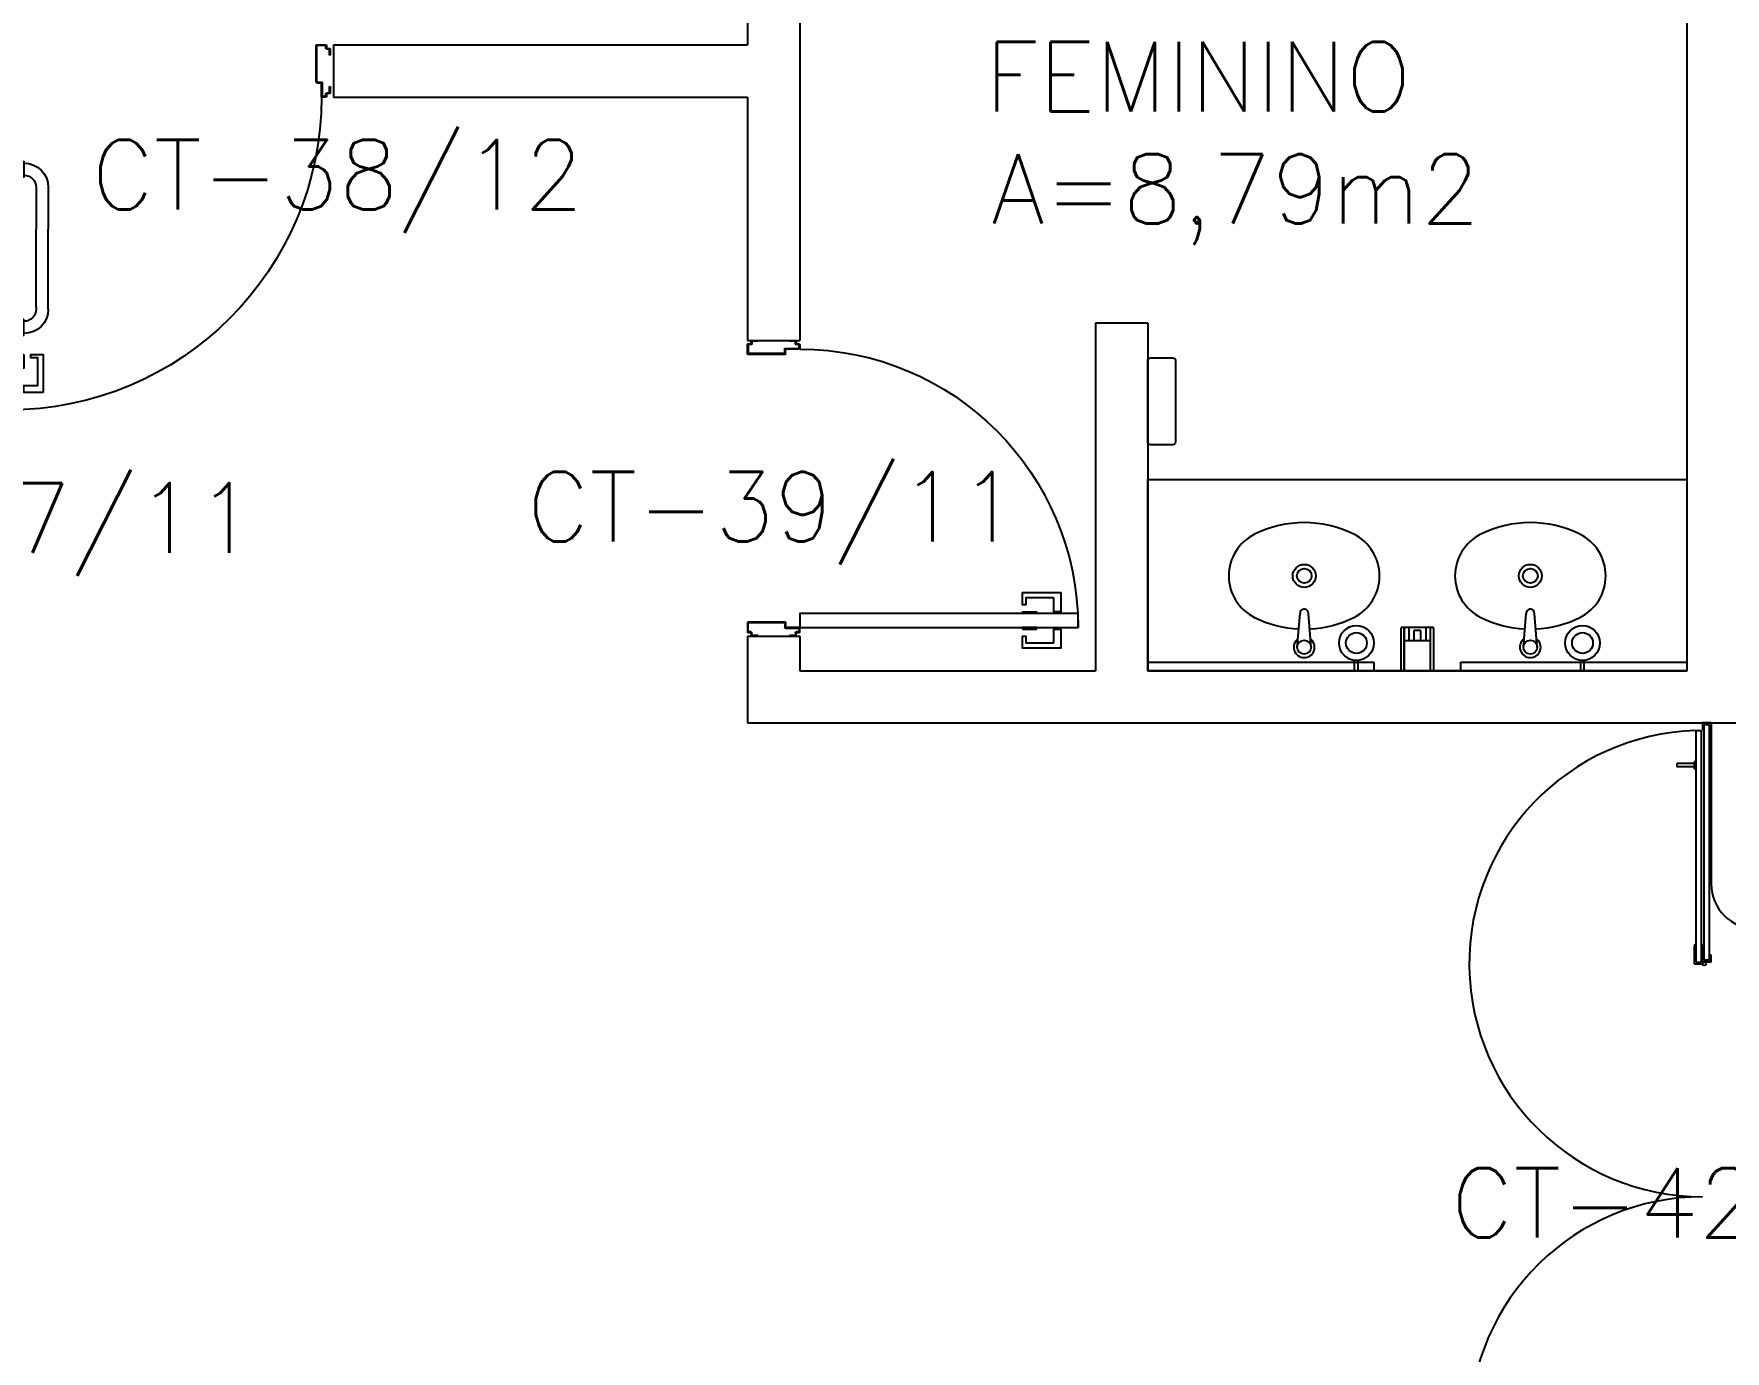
# Model space of a CAD drawing. Header units: millimetres. Extents: x 2128 to 2646, y 1972 to 2207.
# Drawn here: x 2354.51 to 2359.371, y 2047.559 to 2051.347 of the extents above; entities that cross this region are included whole.
import ezdxf

# ---------------------------------------------------------------- set-up
doc = ezdxf.new("R2010")
doc.units = ezdxf.units.MM
for name, color, linetype in [('AR-ALV', 2, 'Continuous'), ('AR-CORRIMAO-V', 52, 'Continuous'), ('AR-LOUCAS', 2, 'Continuous'), ('AR-PORTA', 1, 'Continuous'), ('AR-VIDRO', 2, 'Continuous'), ('BC-CUBA', 1, 'Continuous'), ('BGR- VISTA', 12, 'Continuous'), ('ENDEREÇO', 2, 'Continuous'), ('maçaneta', 1, 'Continuous'), ('montantes', 1, 'Continuous'), ('mov', 1, 'Continuous'), ('PLAT-CONG', 7, 'Continuous'), ('PM-PERFIL U-C', 2, 'Continuous'), ('PM-PUXADOR-V', 1, 'Continuous'), ('pm1', 2, 'Continuous'), ('pm2', 2, 'Continuous'), ('TEXTO', 2, 'Continuous'), ('WC1', 1, 'Continuous'), ('WC2', 1, 'Continuous'), ('Área', 2, 'Continuous')]:
    doc.layers.add(name, color=color, linetype=linetype)
doc.styles.add('UNB-100', font='simplex.shx', dxfattribs={"height": 0.2})
doc.styles.add('UNB1-100', font='simplex.shx', dxfattribs={"height": 0.2})

# ---------------------------------------------------------------- blocks, each defined once
blk = doc.blocks.new('CUBA-01P')
at = {"layer": 'WC1'}
blk.add_circle((-0.15, -0.08), 0.05, dxfattribs=at)
for centre, radius, start, end in [((0, -0.4404), 0.3205, 92.8226, 116.4054), ((0, -0.4404), 0.3205, 63.5946, 87.2424), ((-0.0831, -0.273), 0.1336, 116.4054, 243.5946), ((0.0831, -0.273), 0.1336, 296.4054, 63.5946), ((0, -0.1056), 0.3205, 243.5946, 296.4054)]:
    blk.add_arc(centre, radius, start, end, dxfattribs=at)
at = {"layer": 'WC2'}
for p, q in [((-0.1548, 0), (-0.1548, -0.0303)), ((-0.1448, 0), (-0.1448, -0.0303)), ((-0.02, -0.068), (-0.0118, -0.1652)), ((0.02, -0.068), (0.0118, -0.1652))]:
    blk.add_line(p, q, dxfattribs=at)
for centre, radius in [((0, -0.068), 0.02), ((-0.15, -0.08), 0.03), ((0, -0.273), 0.033), ((0, -0.273), 0.0212)]:
    blk.add_circle(centre, radius, dxfattribs=at)
for centre, radius, start, end in [((0.0002, -0.0678), 0.03, 306.4013, 232.6706), ((0.0002, -0.1652), 0.012, 180, 10.1205)]:
    blk.add_arc(centre, radius, start, end, dxfattribs=at)
blk = doc.blocks.new('BGR1')
at = {"layer": 'BGR- VISTA'}
blk.add_lwpolyline([(0, 0.55), (1.55, 0.55), (1.55, 0), (0, 0)], close=True, dxfattribs=at)
at = {"layer": 'BC-CUBA', "rotation": 180}
for p in [(0.45, 0), (1.1, 0)]:
    blk.add_blockref('CUBA-01P', p, dxfattribs=at)
blk = doc.blocks.new('PV1')
at = {"layer": 'AR-VIDRO'}
for p, q in [((0.6825, 0.02), (0.005, 0.02)), ((0.6825, 0.005), (0.005, 0.005)), ((0.0215, 0.0443), (0.0215, 0.0293)), ((0.0215, 0.0443), (0.6875, 0.0443)), ((0.0215, 0.0293), (0.6875, 0.0293)), ((2.7035, 0.0443), (2.0375, 0.0443)), ((2.7035, 0.0293), (2.0375, 0.0293)), ((2.0425, 0.02), (2.72, 0.02)), ((2.0425, 0.005), (2.72, 0.005)), ((2.7035, 0.0443), (2.7035, 0.0293))]:
    blk.add_line(p, q, dxfattribs=at)
at = {"layer": 'maçaneta'}
for p, q in [((0.1165, 0.0993), (0.1265, 0.0993)), ((0.1165, 0.0493), (0.1165, 0.0993)), ((0.1265, 0.0493), (0.1265, 0.0993)), ((2.5985, 0.0493), (2.5985, 0.0993)), ((2.6085, 0.0993), (2.5985, 0.0993)), ((2.6085, 0.0493), (2.6085, 0.0993)), ((0.1115, 0.0443), (0.1115, 0.0493)), ((0.1115, 0.0493), (0.1315, 0.0493)), ((0.1315, 0.0443), (0.1315, 0.0493)), ((2.6135, 0.0493), (2.5935, 0.0493)), ((2.5935, 0.0443), (2.5935, 0.0493)), ((2.6135, 0.0443), (2.6135, 0.0493))]:
    blk.add_line(p, q, dxfattribs=at)
at = {"layer": 'montantes'}
for p, q in [((0.6425, 0.0493), (0.6925, 0.0493)), ((0.6925, 0.0493), (0.6925, 0.025)), ((2.0325, 0.0493), (2.0325, 0.025)), ((2.0825, 0.0493), (2.0325, 0.0493)), ((0, 0), (0, 0.025)), ((0, 0.025), (0.02, 0.025)), ((0, 0), (0.02, 0)), ((0.005, 0.005), (0.005, 0.02)), ((0.02, 0.02), (0.02, 0.025)), ((0.02, 0), (0.02, 0.005)), ((0.6425, 0.025), (0.6925, 0.025)), ((0.6875, 0.025), (0.6675, 0.025)), ((0.6675, 0.02), (0.6675, 0.025)), ((0.6675, 0), (0.6675, 0.005)), ((0.6875, 0), (0.6675, 0)), ((0.6825, 0.005), (0.6825, 0.02)), ((0.6875, 0.0443), (0.6875, 0.0293)), ((0.6875, 0), (0.6875, 0.025)), ((2.0825, 0.025), (2.0325, 0.025)), ((2.0375, 0.0443), (2.0375, 0.0293)), ((2.0375, 0.025), (2.0575, 0.025)), ((2.0375, 0), (2.0375, 0.025)), ((2.0375, 0), (2.0575, 0)), ((2.0425, 0.005), (2.0425, 0.02)), ((2.0575, 0.02), (2.0575, 0.025)), ((2.0575, 0), (2.0575, 0.005)), ((2.705, 0.02), (2.705, 0.025)), ((2.725, 0.025), (2.705, 0.025)), ((2.705, 0), (2.705, 0.005)), ((2.725, 0), (2.705, 0)), ((2.72, 0.005), (2.72, 0.02)), ((2.725, 0), (2.725, 0.025))]:
    blk.add_line(p, q, dxfattribs=at)
for centre in [(0.6925, 0.02), (2.0325, 0.02)]:
    blk.add_circle(centre, 0.005, dxfattribs=at)
for centre, start, end in [((0.6425, 0.0443), 90, 180), ((2.0825, 0.0443), 0, 90), ((0.6425, 0.03), 180, 270), ((2.0825, 0.03), 270, 0)]:
    blk.add_arc(centre, 0.005, start, end, dxfattribs=at)
at = {"layer": 'mov'}
for centre, start, end in [((0.692, 0.025), 0, 178.3547), ((2.033, 0.025), 1.6453, 180)]:
    blk.add_arc(centre, 0.6705, start, end, dxfattribs=at)
blk = doc.blocks.new('PM3')
at = {"layer": 'maçaneta'}
for points in [[(0.02, 0.825), (-0.035, 0.825), (-0.035, 0.715), (0, 0.715), (0, 0.725), (-0.02, 0.725), (-0.02, 0.8035, -0.414214), (-0.0185, 0.805), (0.02, 0.805)], [(0.125, 0.825), (0.07, 0.825), (0.07, 0.805), (0.1085, 0.805, -0.414214), (0.11, 0.8035), (0.11, 0.725), (0.09, 0.725), (0.09, 0.715), (0.125, 0.715)]]:
    blk.add_lwpolyline(points, format="xyb", close=True, dxfattribs=at)
for points in [[(0.02, 0.715), (0.02, 0.755), (0.025, 0.755), (0.025, 0.715)], [(0.07, 0.715), (0.07, 0.755), (0.065, 0.755), (0.065, 0.715)]]:
    blk.add_lwpolyline(points, close=True, dxfattribs=at)
at = {"layer": 'mov'}
blk.add_arc((0.025, 0.075), 0.8, 0, 90, dxfattribs=at)
at = {"layer": 'PM-PERFIL U-C'}
for p, q in [((0, 0.045), (0, 0.0635)), ((0.0015, 0.065), (0.01, 0.065)), ((0.002, 0.063), (0.002, 0.045)), ((0.0105, 0.063), (0.002, 0.063)), ((0.01, 0.065), (0.01, 0.0735)), ((0.0115, 0.075), (0.0235, 0.075)), ((0.012, 0.073), (0.012, 0.0645)), ((0.023, 0.073), (0.012, 0.073)), ((0.023, 0.0335), (0.023, 0.073)), ((0.025, 0.0735), (0.025, 0.034)), ((0.825, 0.0735), (0.825, 0.034)), ((0.8385, 0.075), (0.8265, 0.075)), ((0.827, 0.073), (0.838, 0.073)), ((0.827, 0.0335), (0.827, 0.073)), ((0.838, 0.073), (0.838, 0.0645)), ((0.8395, 0.063), (0.848, 0.063)), ((0.84, 0.065), (0.84, 0.0735)), ((0.8485, 0.065), (0.84, 0.065)), ((0.848, 0.063), (0.848, 0.045)), ((0.85, 0.045), (0.85, 0.0635)), ((0.002, 0.045), (0, 0.045)), ((0.038, 0.032), (0.0245, 0.032)), ((0.0385, 0.034), (0.025, 0.034)), ((0.038, 0.032), (0.038, -0.073)), ((0.04, 0.0325), (0.04, -0.0735)), ((0.81, 0.0325), (0.81, -0.0735)), ((0.8115, 0.034), (0.825, 0.034)), ((0.812, 0.032), (0.8255, 0.032)), ((0.812, 0.032), (0.812, -0.073)), ((0.848, 0.045), (0.85, 0.045)), ((0, -0.045), (0.002, -0.045)), ((0, -0.0635), (0, -0.045)), ((0.002, -0.045), (0.002, -0.063)), ((0.85, -0.045), (0.848, -0.045)), ((0.848, -0.045), (0.848, -0.063)), ((0.85, -0.0635), (0.85, -0.045)), ((0.01, -0.065), (0.0015, -0.065)), ((0.002, -0.063), (0.0105, -0.063)), ((0.01, -0.0735), (0.01, -0.065)), ((0.0385, -0.075), (0.0115, -0.075)), ((0.012, -0.0645), (0.012, -0.073)), ((0.012, -0.073), (0.038, -0.073)), ((0.8115, -0.075), (0.8385, -0.075)), ((0.838, -0.073), (0.812, -0.073)), ((0.838, -0.0645), (0.838, -0.073)), ((0.848, -0.063), (0.8395, -0.063)), ((0.84, -0.0735), (0.84, -0.065)), ((0.84, -0.065), (0.8485, -0.065))]:
    blk.add_line(p, q, dxfattribs=at)
for centre, start, end in [((0.0015, 0.0635), 90, 180), ((0.0115, 0.0735), 90, 180), ((0.0105, 0.0645), 270, 0), ((0.0235, 0.0735), 360, 90), ((0.8265, 0.0735), 90, 180), ((0.8395, 0.0645), 180, 270), ((0.8385, 0.0735), 0, 90), ((0.8485, 0.0635), 0, 90), ((0.0245, 0.0335), 180, 270), ((0.0385, 0.0325), 0, 90), ((0.8115, 0.0325), 90, 180), ((0.8255, 0.0335), 270, 0), ((0.0015, -0.0635), 180, 270), ((0.0115, -0.0735), 180, 270), ((0.0105, -0.0645), 0, 90), ((0.0385, -0.0735), 269.9386, 0), ((0.8115, -0.0735), 180, 270.0614), ((0.8395, -0.0645), 90, 180), ((0.8385, -0.0735), 270, 0), ((0.8485, -0.0635), 270, 0)]:
    blk.add_arc(centre, 0.0015, start, end, dxfattribs=at)
at = {"layer": 'pm1'}
blk.add_lwpolyline([(0.065, 0.875), (0.065, 0.075), (0.025, 0.075), (0.025, 0.875)], close=True, dxfattribs=at)
blk = doc.blocks.new('marco-d')
at = {"layer": 'PM-PERFIL U-C'}
for p, q in [((-0.0135, 0), (-0.0015, 0)), ((-0.025, -0.03), (-0.025, -0.0115)), ((-0.023, -0.03), (-0.025, -0.03)), ((-0.0235, -0.01), (-0.015, -0.01)), ((-0.0145, -0.012), (-0.023, -0.012)), ((-0.023, -0.012), (-0.023, -0.03)), ((-0.015, -0.01), (-0.015, -0.0015)), ((-0.002, -0.002), (-0.013, -0.002)), ((-0.013, -0.002), (-0.013, -0.0105)), ((-0.002, -0.0415), (-0.002, -0.002)), ((0.013, -0.043), (-0.0005, -0.043)), ((0, -0.0015), (0, -0.041)), ((0.0135, -0.041), (0, -0.041)), ((0.013, -0.043), (0.013, -0.148)), ((0.015, -0.0425), (0.015, -0.1485)), ((-0.025, -0.1385), (-0.025, -0.12)), ((-0.025, -0.12), (-0.023, -0.12)), ((-0.015, -0.14), (-0.0235, -0.14)), ((-0.023, -0.12), (-0.023, -0.138)), ((-0.023, -0.138), (-0.0145, -0.138)), ((-0.015, -0.1485), (-0.015, -0.14)), ((-0.013, -0.1395), (-0.013, -0.148)), ((0.0135, -0.15), (-0.0135, -0.15)), ((-0.013, -0.148), (0.013, -0.148))]:
    blk.add_line(p, q, dxfattribs=at)
for centre, start, end in [((-0.0135, -0.0015), 90, 180), ((-0.0015, -0.0015), 360, 90), ((-0.0235, -0.0115), 90, 180), ((-0.0145, -0.0105), 270, 0), ((-0.0005, -0.0415), 180, 270), ((0.0135, -0.0425), 0, 90), ((-0.0235, -0.1385), 180, 270), ((-0.0145, -0.1395), 0, 90), ((-0.0135, -0.1485), 180, 270), ((0.0135, -0.1485), 269.9386, 0)]:
    blk.add_arc(centre, 0.0015, start, end, dxfattribs=at)
blk = doc.blocks.new('marco-e')
at = {"layer": 'PM-PERFIL U-C'}
for p, q in [((-0.015, -0.0425), (-0.015, -0.1485)), ((-0.0135, -0.041), (0, -0.041)), ((-0.013, -0.043), (0.0005, -0.043)), ((-0.013, -0.043), (-0.013, -0.148)), ((0, -0.0015), (0, -0.041)), ((0.0135, 0), (0.0015, 0)), ((0.002, -0.0415), (0.002, -0.002)), ((0.002, -0.002), (0.013, -0.002)), ((0.013, -0.002), (0.013, -0.0105)), ((0.0145, -0.012), (0.023, -0.012)), ((0.015, -0.01), (0.015, -0.0015)), ((0.0235, -0.01), (0.015, -0.01)), ((0.023, -0.012), (0.023, -0.03)), ((0.023, -0.03), (0.025, -0.03)), ((0.025, -0.03), (0.025, -0.0115)), ((0.013, -0.1395), (0.013, -0.148)), ((0.023, -0.138), (0.0145, -0.138)), ((0.015, -0.14), (0.0235, -0.14)), ((0.015, -0.1485), (0.015, -0.14)), ((0.025, -0.12), (0.023, -0.12)), ((0.023, -0.12), (0.023, -0.138)), ((0.025, -0.1385), (0.025, -0.12)), ((-0.0135, -0.15), (0.0135, -0.15)), ((0.013, -0.148), (-0.013, -0.148))]:
    blk.add_line(p, q, dxfattribs=at)
for centre, start, end in [((-0.0135, -0.0425), 90, 180), ((0.0015, -0.0015), 90, 180), ((0.0005, -0.0415), 270, 0), ((0.0145, -0.0105), 180, 270), ((0.0135, -0.0015), 0, 90), ((0.0235, -0.0115), 0, 90), ((0.0145, -0.1395), 90, 180), ((0.0235, -0.1385), 270, 0), ((-0.0135, -0.1485), 180, 270.0614), ((0.0135, -0.1485), 270, 0)]:
    blk.add_arc(centre, 0.0015, start, end, dxfattribs=at)
blk = doc.blocks.new('PM4')
at = {"layer": 'maçaneta'}
for points in [[(0.02, 1), (-0.035, 1), (-0.035, 0.89), (0, 0.89), (0, 0.9), (-0.02, 0.9), (-0.02, 0.9785, -0.414214), (-0.0185, 0.98), (0.02, 0.98)], [(0.125, 1), (0.07, 1), (0.07, 0.98), (0.1085, 0.98, -0.414214), (0.11, 0.9785), (0.11, 0.9), (0.09, 0.9), (0.09, 0.89), (0.125, 0.89)]]:
    blk.add_lwpolyline(points, format="xyb", close=True, dxfattribs=at)
for points in [[(0.02, 0.89), (0.02, 0.93), (0.025, 0.93), (0.025, 0.89)], [(0.07, 0.89), (0.07, 0.93), (0.065, 0.93), (0.065, 0.89)]]:
    blk.add_lwpolyline(points, close=True, dxfattribs=at)
at = {"layer": 'mov'}
blk.add_arc((0.025, 0.15), 0.9, 0, 90, dxfattribs=at)
at = {"layer": 'PM-PUXADOR-V'}
for p, q in [((0.105, 0.755), (0.105, 0.53)), ((0.14, 0.76), (0.14, 0.755)), ((0.14, 0.755), (0.14, 0.53)), ((0.105, 0.415), (0.105, 0.53)), ((0.14, 0.415), (0.14, 0.53)), ((0.105, 0.41), (0.105, 0.415)), ((0.14, 0.41), (0.14, 0.415))]:
    blk.add_line(p, q, dxfattribs=at)
for points in [[(0.065, 0.835), (0.07, 0.835), (0.07, 0.79), (0.065, 0.79)], [(0.065, 0.335), (0.07, 0.335), (0.07, 0.38), (0.065, 0.38)]]:
    blk.add_lwpolyline(points, close=True, dxfattribs=at)
blk.add_lwpolyline([(0.105, 0.755), (0.105, 0.76, 0.414214), (0.07, 0.795)], format="xyb", dxfattribs=at)
for centre, radius, start, end in [((0.07, 0.76), 0.07, 0, 90), ((0.07, 0.41), 0.035, 270, 0), ((0.07, 0.41), 0.07, 270, 0)]:
    blk.add_arc(centre, radius, start, end, dxfattribs=at)
at = {"layer": 'pm2'}
blk.add_lwpolyline([(0.065, 1.05), (0.065, 0.15), (0.025, 0.15), (0.025, 1.05)], close=True, dxfattribs=at)
at = {"layer": 'pm1'}
for name, p in [('marco-d', (0.025, 0.15)), ('marco-e', (0.925, 0.15))]:
    blk.add_blockref(name, p, dxfattribs=at)
blk = doc.blocks.new('A$C63644613')
at = {"layer": 'AR-CORRIMAO-V'}
blk.add_line((4.0752, 27.4125), (4.0752, 26.95), dxfattribs=at)
blk.add_arc((4.2052, 26.95), 0.13, 180, 270, dxfattribs=at)
blk = doc.blocks.new('TLHR-01p')
at = {"layer": 'WC1'}
blk.add_lwpolyline([(-0.117, 0.08), (0.117, 0.08, -0.414214), (0.125, 0.072), (0.125, 0.008, -0.414214), (0.117, 0), (-0.117, 0, -0.414214), (-0.125, 0.008), (-0.125, 0.072, -0.414214)], format="xyb", close=True, dxfattribs=at)
blk = doc.blocks.new('SBSPRAY-P')
at = {"layer": 'WC1'}
for p, q in [((-0.0444, 0), (0.0444, 0)), ((-0.0469, -0.122), (-0.0469, -0.0025)), ((-0.0376, -0.0025), (-0.0376, -0.122)), ((0.0376, -0.122), (0.0376, -0.0025)), ((0.0376, -0.0025), (0.0376, -0.122)), ((0.0469, -0.122), (0.0469, -0.0025)), ((-0.0376, -0.0861), (0.0376, -0.0861)), ((-0.0444, -0.1245), (0.0444, -0.1245))]:
    blk.add_line(p, q, dxfattribs=at)
for centre, start, end in [((-0.0444, -0.0025), 90, 180), ((0.0444, -0.0025), 0, 90), ((-0.0351, -0.0025), 90, 180), ((0.0351, -0.0025), 0, 90), ((-0.0444, -0.122), 180, 270), ((-0.0351, -0.122), 180, 270), ((0.0351, -0.122), 270, 360), ((0.0444, -0.122), 270, 0)]:
    blk.add_arc(centre, 0.0025, start, end, dxfattribs=at)
at = {"layer": 'WC2'}
for p, q in [((-0.0247, -0.1245), (-0.0247, -0.0861)), ((-0.0096, -0.1161), (-0.0096, -0.0861)), ((0.0096, -0.1161), (0.0096, -0.0861)), ((0.0247, -0.1245), (0.0247, -0.0861)), ((-0.0096, -0.1161), (0.0096, -0.1161))]:
    blk.add_line(p, q, dxfattribs=at)

msp = doc.modelspace()

# ---------------------------------------------------------------- linework, layer by layer
at = {"layer": 'AR-ALV'}
for p, q in [((2356.5615, 2052.9651), (2356.5615, 2051.3151)), ((2356.7115, 2052.9651), (2356.7115, 2050.4651)), ((2359.2615, 2052.9651), (2359.2615, 2049.5151)), ((2355.3715, 2051.3151), (2356.5615, 2051.3151)), ((2355.3715, 2051.3151), (2355.3715, 2051.1651)), ((2355.3715, 2051.1651), (2356.5615, 2051.1651)), ((2356.5615, 2051.1651), (2356.5615, 2050.4651)), ((2357.5615, 2050.5151), (2357.5615, 2049.5151)), ((2357.7115, 2050.5151), (2357.5615, 2050.5151)), ((2357.7115, 2050.5151), (2357.7115, 2049.5151)), ((2356.5615, 2050.4651), (2356.7115, 2050.4651)), ((2356.5615, 2049.6151), (2356.5615, 2049.3651)), ((2356.5615, 2049.6151), (2356.7115, 2049.6151)), ((2356.7115, 2049.6151), (2356.7115, 2049.5151)), ((2356.7115, 2049.5151), (2357.5615, 2049.5151)), ((2357.7115, 2049.5151), (2359.2615, 2049.5151)), ((2356.5615, 2049.3651), (2359.4615, 2049.3651))]:
    msp.add_line(p, q, dxfattribs=at)
at = {"layer": 'WC2'}
for p, q in [((2357.7115, 2049.5151), (2357.7115, 2049.5401)), ((2357.7115, 2049.5401), (2358.3615, 2049.5401)), ((2358.3615, 2049.5401), (2358.3615, 2049.5151)), ((2358.6115, 2049.5151), (2358.6115, 2049.5401)), ((2358.6115, 2049.5401), (2359.2615, 2049.5401)), ((2359.2615, 2049.5401), (2359.2615, 2049.5151)), ((2358.3615, 2049.5151), (2357.7115, 2049.5151)), ((2359.2615, 2049.5151), (2358.6115, 2049.5151))]:
    msp.add_line(p, q, dxfattribs=at)

# ---------------------------------------------------------------- block references
at = {"layer": 'AR-LOUCAS'}
for name, p, rotation in [('TLHR-01p', (2357.7115, 2050.2901), 270), ('SBSPRAY-P', (2358.4865, 2049.5151), 180)]:
    msp.add_blockref(name, p, dxfattribs=dict(at, rotation=rotation))
at = {"layer": 'AR-PORTA', "xscale": -1}
for name, p, rotation in [('PM4', (2354.4115, 2051.3151), 180), ('PM3', (2356.6365, 2049.6151), 270)]:
    msp.add_blockref(name, p, dxfattribs=dict(at, rotation=rotation))
at = {"layer": 'AR-PORTA', "rotation": 90}
msp.add_blockref('PV1', (2359.3315, 2046.6401), dxfattribs=at)
at = {"layer": 'BGR- VISTA'}
msp.add_blockref('BGR1', (2357.7115, 2049.5151), dxfattribs=at)
at = {"layer": 'PLAT-CONG'}
msp.add_blockref('A$C63644613', (2355.2563, 2021.9526), dxfattribs=at)

# ---------------------------------------------------------------- texts
at = {"layer": 'ENDEREÇO', "style": 'UNB1-100'}
for s, p in [('CT-38/12', (2354.6753, 2050.8417)), ('CT-39/11', (2355.9269, 2049.887)), ('CT-37/11', (2353.7342, 2049.8548)), ('CT-42/9', (2358.5829, 2047.8853))]:
    msp.add_text(s, height=0.2, dxfattribs=at).set_placement(p)
at = {"layer": 'TEXTO', "style": 'UNB-100'}
msp.add_text('FEMININO', height=0.2, dxfattribs=at).set_placement((2357.2435, 2051.1238))
at = {"layer": 'Área', "style": 'UNB-100'}
msp.add_text('A=8,79m2', height=0.2, dxfattribs=at).set_placement((2357.2617, 2050.8012))

doc.saveas('drawing.dxf')
